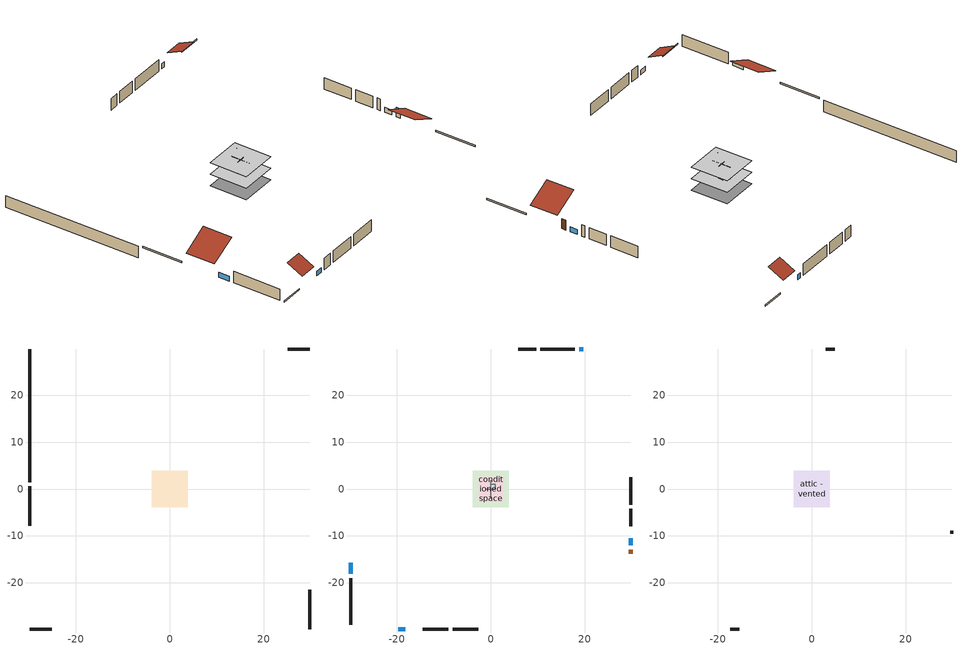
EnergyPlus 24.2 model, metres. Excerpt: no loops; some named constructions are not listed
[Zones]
basement - unconditioned
 floor foundation (Slab2 construction): -3.84,-3.84 -3.84,3.84 3.84,3.84 3.84,-3.84 z-2.13
 wall outside (RimJoist1 construction): -29.79,0.55 -29.79,-7.83 z0.3:0.61
 wall outside (RimJoist2 construction): 29.79,29.79 25.13,29.79 z0.3:0.61
 wall outside (RimJoist3 construction): 29.79,-29.79 29.79,-21.41 z0.3:0.61
 wall outside (RimJoist4 construction): -29.79,-29.79 -25.13,-29.79 z0.3:0.61
 wall foundation (FoundationWall1 construction): -29.79,29.79 -29.79,1.48 z-2.13:0.3
conditioned space
 floor to basement - unconditioned (Floor2 construction): -3.84,-3.84 -3.84,3.84 3.84,3.84 3.84,-3.84 z0.3
 wall outside (AdiabaticWallConstruction 1): 29.79,-13.82 29.79,-12.9 z0.3:2.34
 wall outside (AdiabaticWallConstruction): -29.79,-15.75 -29.79,-18.05 / 29.79,-11.97 29.79,-10.45 z0.3:1.34; 19.66,29.79 18.82,29.79 z0.3:1.4; -19.66,-29.79 -18.25,-29.79 z0.3:1.25
 wall outside (Wall3 construction): -29.79,-18.98 -29.79,-28.87 z0.3:2.74
 wall outside (Wall4 construction): 9.64,29.79 5.81,29.79 z0.3:2.74
 wall outside (Wall7 construction): 29.79,-3.32 29.79,2.48 z0.3:2.74
 wall outside (Wall8 construction): -8.11,-29.79 -2.62,-29.79 z0.3:2.74
 wall to garage (Wall5 construction): 0,-1.83 0,1.83 z0.3:2.74
 wall to garage (Wall6 construction): 0.91,0 -0.91,0 z0.3:2.74
 window (WindowConstruction): -29.79,-15.75 -29.79,-18.05 z0.3:1.34
 window (WindowConstruction 1): 19.66,29.79 18.82,29.79 z0.3:1.4
 window (WindowConstruction 2): 29.79,-11.97 29.79,-10.45 z0.3:1.34
 window (WindowConstruction 3): -19.66,-29.79 -18.25,-29.79 z0.3:1.25
 door (Door): 29.79,-13.82 29.79,-12.9 z0.3:2.34
furnace airloop ret air zone
 floor adiabatic (AdiabaticConst): 0,0 0,1 1,1 1,0 z0
 wall adiabatic (AdiabaticConst): 0,1 0,0 1,0 1,1 0,1 z0:1
 ceiling adiabatic (AdiabaticConst): 1,0 1,1 0,1 0,0 z1
garage
 floor foundation (Slab1 construction): -2.59,-2.59 -2.59,2.59 2.59,2.59 2.59,-2.59 z0
 wall outside (Wall1 construction): 17.89,29.79 10.57,29.79 z0.3:2.74
 wall outside (Wall12 construction): -14.52,-29.79 -9.04,-29.79 z0.3:2.74
 wall outside (Wall2 construction): 29.79,-7.91 29.79,-4.25 z0.3:2.74
attic - vented
 floor to garage (Floor1 construction): -2.59,-2.59 -2.59,2.59 2.59,2.59 2.59,-2.59 z2.74
 floor to conditioned space (Floor3 construction Reversed): -3.84,-3.84 -3.84,3.84 3.84,3.84 3.84,-3.84 z2.74
 wall outside (Wall10 construction): -17.32,-29.79 -15.45,-29.79 z0.3:2.74
 wall outside (Wall11 construction): 29.79,-9.52 29.79,-8.83 z0.3:2.74
 wall outside (Wall9 construction): 4.89,29.79 3.02,29.79 z0.3:2.74
 roof outside (Roof1 construction): -29.79,-14.82,2.74 -24.38,-14.82,5.45 -24.38,-8.76,5.45 -29.79,-8.76,2.74
 roof outside (Roof2 construction): 20.58,29.79,2.74 20.58,26.56,4.36 24.2,26.56,4.36 24.2,29.79,2.74
 roof outside (Roof3 construction): -20.58,-29.79,2.74 -20.58,-26.56,4.36 -24.2,-26.56,4.36 -24.2,-29.79,2.74
 roof outside (Roof4 construction): 29.79,-14.75,2.74 24.66,-14.75,5.31 24.66,-20.48,5.31 29.79,-20.48,2.74
[Material] Roughness=Rough; Thermal Absorptance=0.9
Name | Thickness {m} | Conductivity {W/m-K} | Density {kg/m3} | Specific Heat {J/kg-K} | Solar Absorptance | Visible Absorptance
ceiling loosefill ins | 0.338667 | 0.0480833 | 16.02 | 1046.75 | 0.7 | 0.7
ceiling stud and cavity 1 | 0.1397 | 0.0920385 | 65.682 | 1177.47 | 0.7 | 0.7
floor covering | 0.0127 | 0.0433444 | 54.468 | 1339.84 | 0.6 | 0.6
floor stud and cavity | 0.1397 | 0.923637 | 92.3553 | 1139.71 | 0.7 | 0.7
gypsum board | 0.0127 | 0.160291 | 801 | 837.4 | 0.6 | 0.6
osb sheathing 0.5 in. 2; osb sheathing 0.5 in. 3 | 0.0127 | 0.115458 | 512.64 | 1214.23 | 0.7 | 0.7
osb sheathing 0.75 in. | 0.01905 | 0.115458 | 512.64 | 1214.23 | 0.7 | 0.7
wall stud and cavity 2 | 0.1397 | 0.335416 | 139.0536 | 1170.24 | 0.7 | 0.7
[Construction]
Floor2 construction Reversed: floor covering, osb sheathing 0.75 in., floor stud and cavity
Floor3 construction: ceiling loosefill ins, ceiling stud and cavity 1, gypsum board
Wall5 construction Reversed: gypsum board, wall stud and cavity 2, osb sheathing 0.5 in. 2
Wall6 construction Reversed: gypsum board, wall stud and cavity 2, osb sheathing 0.5 in. 3
[EnergyManagementSystem:ProgramCallingManager]
basement_unconditioned_1_duct_leakage_imbalance_infil_program_calling_manager: BeginZoneTimestepAfterInitHeatBalance; basement_unconditioned_1_duct_leakage_imbalance_infil_program
component_loads_program_calling_manager: EndOfZoneTimestepAfterZoneReporting; component_loads_program
fridge_schedule_program_calling_manager: BeginZoneTimestepAfterInitHeatBalance; fridge_schedule_program
furnace_airloop_0_duct_program_calling_manager: EndOfSystemTimestepAfterHVACReporting; furnace_airloop_0_duct_program
furnace_supply_fan_disaggregate_program_calling_manager: EndOfSystemTimestepBeforeHVACReporting; furnace_supply_fan_disaggregate_program
infil_program_calling_manager: BeginZoneTimestepAfterInitHeatBalance; infil_program
natural_vent_program_calling_manager: BeginZoneTimestepAfterInitHeatBalance; natural_vent_program
total_airflows_program_calling_manager: EndOfZoneTimestepAfterZoneReporting; total_airflows_program
total_loads_program_calling_manager: EndOfZoneTimestepAfterZoneReporting; total_loads_program
unmet_hours_program_calling_manager: EndOfZoneTimestepBeforeZoneReporting; unmet_hours_program
water_heater_hpwh_EC_adj_ProgramManager: EndOfSystemTimestepBeforeHVACReporting; water_heater_hpwh_EC_adj
water_heater_ProgramManager: InsideHVACSystemIterationLoop; water_heater_Control; water_heater_InletAir
[EnergyManagementSystem:OutputVariable]
Name | EMS Variable | Type of Data in Variable | Update Frequency | EMS Program or Subroutine | Units
furnace supply fan disaggregate htg primary | furnace_supply_fan_primary_htg | Summed | SystemTimestep | furnace_supply_fan_disaggregate_program | J
loads_htg_tot_peakload_outvar; loads_htg_tot_annual_outvar; loads_htg_tot_timeseries_outvar | loads_htg_tot | Summed | ZoneTimestep | total_loads_program | J
loads_clg_tot_peakload_outvar; loads_clg_tot_annual_outvar; loads_clg_tot_timeseries_outvar | loads_clg_tot | Summed | ZoneTimestep | total_loads_program | J
htg_unmet_hours_annual_outvar; htg_unmet_hours_timeseries_outvar | htg_unmet_hours | Summed | ZoneTimestep | unmet_hours_program | hr
clg_unmet_hours_annual_outvar; clg_unmet_hours_timeseries_outvar | clg_unmet_hours | Summed | ZoneTimestep | unmet_hours_program | hr
loads_htg_roofs_annual_outvar; loads_htg_roofs_timeseries_outvar | loads_htg_roofs | Summed | ZoneTimestep | component_loads_program | J
loads_htg_ceilings_annual_outvar; loads_htg_ceilings_timeseries_outvar | loads_htg_ceilings | Summed | ZoneTimestep | component_loads_program | J
loads_htg_walls_annual_outvar; loads_htg_walls_timeseries_outvar | loads_htg_walls | Summed | ZoneTimestep | component_loads_program | J
loads_htg_rim_joists_annual_outvar; loads_htg_rim_joists_timeseries_outvar | loads_htg_rim_joists | Summed | ZoneTimestep | component_loads_program | J
loads_htg_foundation_walls_annual_outvar; loads_htg_foundation_walls_timeseries_outvar | loads_htg_foundation_walls | Summed | ZoneTimestep | component_loads_program | J
loads_htg_doors_annual_outvar; loads_htg_doors_timeseries_outvar | loads_htg_doors | Summed | ZoneTimestep | component_loads_program | J
loads_htg_windows_conduction_annual_outvar; loads_htg_windows_conduction_timeseries_outvar | loads_htg_windows_conduction | Summed | ZoneTimestep | component_loads_program | J
loads_htg_windows_solar_annual_outvar; loads_htg_windows_solar_timeseries_outvar | loads_htg_windows_solar | Summed | ZoneTimestep | component_loads_program | J
loads_htg_skylights_conduction_annual_outvar; loads_htg_skylights_conduction_timeseries_outvar | loads_htg_skylights_conduction | Summed | ZoneTimestep | component_loads_program | J
loads_htg_skylights_solar_annual_outvar; loads_htg_skylights_solar_timeseries_outvar | loads_htg_skylights_solar | Summed | ZoneTimestep | component_loads_program | J
loads_htg_floors_annual_outvar; loads_htg_floors_timeseries_outvar | loads_htg_floors | Summed | ZoneTimestep | component_loads_program | J
loads_htg_slabs_annual_outvar; loads_htg_slabs_timeseries_outvar | loads_htg_slabs | Summed | ZoneTimestep | component_loads_program | J
loads_htg_internal_mass_annual_outvar; loads_htg_internal_mass_timeseries_outvar | loads_htg_internal_mass | Summed | ZoneTimestep | component_loads_program | J
loads_htg_infil_annual_outvar; loads_htg_infil_timeseries_outvar | loads_htg_infil | Summed | ZoneTimestep | component_loads_program | J
loads_htg_natvent_annual_outvar; loads_htg_natvent_timeseries_outvar | loads_htg_natvent | Summed | ZoneTimestep | component_loads_program | J
loads_htg_mechvent_annual_outvar; loads_htg_mechvent_timeseries_outvar | loads_htg_mechvent | Summed | ZoneTimestep | component_loads_program | J
loads_htg_whf_annual_outvar; loads_htg_whf_timeseries_outvar | loads_htg_whf | Summed | ZoneTimestep | component_loads_program | J
loads_htg_ducts_annual_outvar; loads_htg_ducts_timeseries_outvar | loads_htg_ducts | Summed | ZoneTimestep | component_loads_program | J
loads_htg_intgains_annual_outvar; loads_htg_intgains_timeseries_outvar | loads_htg_intgains | Summed | ZoneTimestep | component_loads_program | J
loads_htg_lighting_annual_outvar; loads_htg_lighting_timeseries_outvar | loads_htg_lighting | Summed | ZoneTimestep | component_loads_program | J
loads_clg_roofs_annual_outvar; loads_clg_roofs_timeseries_outvar | loads_clg_roofs | Summed | ZoneTimestep | component_loads_program | J
loads_clg_ceilings_annual_outvar; loads_clg_ceilings_timeseries_outvar | loads_clg_ceilings | Summed | ZoneTimestep | component_loads_program | J
loads_clg_walls_annual_outvar; loads_clg_walls_timeseries_outvar | loads_clg_walls | Summed | ZoneTimestep | component_loads_program | J
loads_clg_rim_joists_annual_outvar; loads_clg_rim_joists_timeseries_outvar | loads_clg_rim_joists | Summed | ZoneTimestep | component_loads_program | J
loads_clg_foundation_walls_annual_outvar; loads_clg_foundation_walls_timeseries_outvar | loads_clg_foundation_walls | Summed | ZoneTimestep | component_loads_program | J
loads_clg_doors_annual_outvar; loads_clg_doors_timeseries_outvar | loads_clg_doors | Summed | ZoneTimestep | component_loads_program | J
loads_clg_windows_conduction_annual_outvar; loads_clg_windows_conduction_timeseries_outvar | loads_clg_windows_conduction | Summed | ZoneTimestep | component_loads_program | J
loads_clg_windows_solar_annual_outvar; loads_clg_windows_solar_timeseries_outvar | loads_clg_windows_solar | Summed | ZoneTimestep | component_loads_program | J
loads_clg_skylights_conduction_annual_outvar; loads_clg_skylights_conduction_timeseries_outvar | loads_clg_skylights_conduction | Summed | ZoneTimestep | component_loads_program | J
loads_clg_skylights_solar_annual_outvar; loads_clg_skylights_solar_timeseries_outvar | loads_clg_skylights_solar | Summed | ZoneTimestep | component_loads_program | J
loads_clg_floors_annual_outvar; loads_clg_floors_timeseries_outvar | loads_clg_floors | Summed | ZoneTimestep | component_loads_program | J
loads_clg_slabs_annual_outvar; loads_clg_slabs_timeseries_outvar | loads_clg_slabs | Summed | ZoneTimestep | component_loads_program | J
loads_clg_internal_mass_annual_outvar; loads_clg_internal_mass_timeseries_outvar | loads_clg_internal_mass | Summed | ZoneTimestep | component_loads_program | J
loads_clg_infil_annual_outvar; loads_clg_infil_timeseries_outvar | loads_clg_infil | Summed | ZoneTimestep | component_loads_program | J
loads_clg_natvent_annual_outvar; loads_clg_natvent_timeseries_outvar | loads_clg_natvent | Summed | ZoneTimestep | component_loads_program | J
loads_clg_mechvent_annual_outvar; loads_clg_mechvent_timeseries_outvar | loads_clg_mechvent | Summed | ZoneTimestep | component_loads_program | J
loads_clg_whf_annual_outvar; loads_clg_whf_timeseries_outvar | loads_clg_whf | Summed | ZoneTimestep | component_loads_program | J
loads_clg_ducts_annual_outvar; loads_clg_ducts_timeseries_outvar | loads_clg_ducts | Summed | ZoneTimestep | component_loads_program | J
loads_clg_intgains_annual_outvar; loads_clg_intgains_timeseries_outvar | loads_clg_intgains | Summed | ZoneTimestep | component_loads_program | J
loads_clg_lighting_annual_outvar; loads_clg_lighting_timeseries_outvar | loads_clg_lighting | Summed | ZoneTimestep | component_loads_program | J
total_infil_flow_rate_timeseries_outvar | total_infil_flow_rate | Averaged | ZoneTimestep | total_airflows_program | m^3/s
total_mechvent_flow_rate_timeseries_outvar | total_mechvent_flow_rate | Averaged | ZoneTimestep | total_airflows_program | m^3/s
total_natvent_flow_rate_timeseries_outvar | total_natvent_flow_rate | Averaged | ZoneTimestep | total_airflows_program | m^3/s
total_whf_flow_rate_timeseries_outvar | total_whf_flow_rate | Averaged | ZoneTimestep | total_airflows_program | m^3/s
[Schedule:Day:Interval]
trans schedule winter=0.85 summer=0.7 day; trans schedule winter=0.85 summer=0.7 day 2: No, 24:00, 0.85
trans schedule winter=0.85 summer=0.7 day 1: No, 24:00, 0.7
trans schedule winter=0.85 summer=0.7 default day; mech vent bath fan 0 schedule default day; mech vent range fan 0 schedule default day; general water use schedule default day; freezer schedule default day; cooling season schedule day; cooling season schedule day 2; cooling season schedule default day; exterior lighting schedule default day; natural vent schedule default day: No, 24:00, 0
mech vent bath fan 0 schedule day: No, 21:00, 0, 22:00, 1, 24:00, 0
mech vent range fan 0 schedule day: No, 13:00, 0, 14:00, 1, 24:00, 0
general water use schedule day: No, 01:00, 0.315068, 03:00, 0.287671, 04:00, 0.342466, 05:00, 0.369863, 06:00, 0.520548, 07:00, 0.60274, 08:00, 0.534247, 10:00, 0.506849, 11:00, 0.465753, 14:00, 0.479452, 15:00, 0.534247, 16:00, 0.589041, 17:00, 0.69863, 18:00, 0.876712, 19:00, 0.890411, 20:00, 0.986301, 21:00, 1, 22:00, 0.863014, 23:00, 0.616438, 24:00, 0.465753
freezer schedule day; freezer schedule day 6: No, 01:00, 0.610949, 02:00, 0.595675, 03:00, 0.580401, 04:00, 0.565128, 06:00, 0.549854, 07:00, 0.580401, 08:00, 0.610949, 10:00, 0.626223, 12:00, 0.610949, 15:00, 0.641496, 16:00, 0.626223, 17:00, 0.672044, 18:00, 0.733139, 19:00, 0.763686, 20:00, 0.733139, 21:00, 0.717865, 22:00, 0.702591, 23:00, 0.672044, 24:00, 0.626223
freezer schedule day 1: No, 01:00, 0.609489, 02:00, 0.594252, 03:00, 0.579015, 04:00, 0.563777, 06:00, 0.54854, 07:00, 0.579015, 08:00, 0.609489, 10:00, 0.624726, 12:00, 0.609489, 15:00, 0.639964, 16:00, 0.624726, 17:00, 0.670438, 18:00, 0.731387, 19:00, 0.761861, 20:00, 0.731387, 21:00, 0.71615, 22:00, 0.700912, 23:00, 0.670438, 24:00, 0.624726
freezer schedule day 2: No, 01:00, 0.791241, 02:00, 0.77146, 03:00, 0.751679, 04:00, 0.731898, 06:00, 0.712117, 07:00, 0.751679, 08:00, 0.791241, 10:00, 0.811022, 12:00, 0.791241, 15:00, 0.830803, 16:00, 0.811022, 17:00, 0.870365, 18:00, 0.949489, 19:00, 0.989051, 20:00, 0.949489, 21:00, 0.929708, 22:00, 0.909927, 23:00, 0.870365, 24:00, 0.811022
freezer schedule day 3: No, 01:00, 0.8, 02:00, 0.78, 03:00, 0.76, 04:00, 0.74, 06:00, 0.72, 07:00, 0.76, 08:00, 0.8, 10:00, 0.82, 12:00, 0.8, 15:00, 0.84, 16:00, 0.82, 17:00, 0.88, 18:00, 0.96, 19:00, 1, 20:00, 0.96, 21:00, 0.94, 22:00, 0.92, 23:00, 0.88, 24:00, 0.82
freezer schedule day 4: No, 01:00, 0.679562, 02:00, 0.662573, 03:00, 0.645584, 04:00, 0.628595, 06:00, 0.611606, 07:00, 0.645584, 08:00, 0.679562, 10:00, 0.696551, 12:00, 0.679562, 15:00, 0.71354, 16:00, 0.696551, 17:00, 0.747518, 18:00, 0.815474, 19:00, 0.849453, 20:00, 0.815474, 21:00, 0.798485, 22:00, 0.781496, 23:00, 0.747518, 24:00, 0.696551
freezer schedule day 5: No, 01:00, 0.675182, 02:00, 0.658303, 03:00, 0.641423, 04:00, 0.624544, 06:00, 0.607664, 07:00, 0.641423, 08:00, 0.675182, 10:00, 0.692062, 12:00, 0.675182, 15:00, 0.708942, 16:00, 0.692062, 17:00, 0.742701, 18:00, 0.810219, 19:00, 0.843978, 20:00, 0.810219, 21:00, 0.793339, 22:00, 0.77646, 23:00, 0.742701, 24:00, 0.692062
cooling season schedule day 1; natural vent schedule day: No, 24:00, 1
exterior lighting schedule day: No, 01:00, 0.566667, 03:00, 0.524167, 05:00, 0.495833, 06:00, 0.5525, 07:00, 0.623333, 08:00, 0.580833, 09:00, 0.439167, 10:00, 0.354167, 12:00, 0.34, 13:00, 0.354167, 14:00, 0.396667, 15:00, 0.425, 16:00, 0.495833, 17:00, 0.623333, 18:00, 0.793333, 19:00, 0.906667, 20:00, 0.963333, 21:00, 0.991667, 22:00, 0.920833, 23:00, 0.793333, 24:00, 0.665833
exterior lighting schedule day 1: No, 01:00, 0.528571, 03:00, 0.488929, 05:00, 0.4625, 06:00, 0.515357, 07:00, 0.581429, 08:00, 0.541786, 09:00, 0.409643, 10:00, 0.330357, 12:00, 0.317143, 13:00, 0.330357, 14:00, 0.37, 15:00, 0.396429, 16:00, 0.4625, 17:00, 0.581429, 18:00, 0.74, 19:00, 0.845714, 20:00, 0.898571, 21:00, 0.925, 22:00, 0.858929, 23:00, 0.74, 24:00, 0.621071
exterior lighting schedule day 10: No, 01:00, 0.552381, 03:00, 0.510952, 05:00, 0.483333, 06:00, 0.538571, 07:00, 0.607619, 08:00, 0.56619, 09:00, 0.428095, 10:00, 0.345238, 12:00, 0.331429, 13:00, 0.345238, 14:00, 0.386667, 15:00, 0.414286, 16:00, 0.483333, 17:00, 0.607619, 18:00, 0.773333, 19:00, 0.88381, 20:00, 0.939048, 21:00, 0.966667, 22:00, 0.897619, 23:00, 0.773333, 24:00, 0.649048
exterior lighting schedule day 11: No, 01:00, 0.571429, 03:00, 0.528571, 05:00, 0.5, 06:00, 0.557143, 07:00, 0.628571, 08:00, 0.585714, 09:00, 0.442857, 10:00, 0.357143, 12:00, 0.342857, 13:00, 0.357143, 14:00, 0.4, 15:00, 0.428571, 16:00, 0.5, 17:00, 0.628571, 18:00, 0.8, 19:00, 0.914286, 20:00, 0.971429, 21:00, 1, 22:00, 0.928571, 23:00, 0.8, 24:00, 0.671429
exterior lighting schedule day 2: No, 01:00, 0.485714, 03:00, 0.449286, 05:00, 0.425, 06:00, 0.473571, 07:00, 0.534286, 08:00, 0.497857, 09:00, 0.376429, 10:00, 0.303571, 12:00, 0.291429, 13:00, 0.303571, 14:00, 0.34, 15:00, 0.364286, 16:00, 0.425, 17:00, 0.534286, 18:00, 0.68, 19:00, 0.777143, 20:00, 0.825714, 21:00, 0.85, 22:00, 0.789286, 23:00, 0.68, 24:00, 0.570714
exterior lighting schedule day 3: No, 01:00, 0.442857, 03:00, 0.409643, 05:00, 0.3875, 06:00, 0.431786, 07:00, 0.487143, 08:00, 0.453929, 09:00, 0.343214, 10:00, 0.276786, 12:00, 0.265714, 13:00, 0.276786, 14:00, 0.31, 15:00, 0.332143, 16:00, 0.3875, 17:00, 0.487143, 18:00, 0.62, 19:00, 0.708571, 20:00, 0.752857, 21:00, 0.775, 22:00, 0.719643, 23:00, 0.62, 24:00, 0.520357
exterior lighting schedule day 4: No, 01:00, 0.4, 03:00, 0.37, 05:00, 0.35, 06:00, 0.39, 07:00, 0.44, 08:00, 0.41, 09:00, 0.31, 10:00, 0.25, 12:00, 0.24, 13:00, 0.25, 14:00, 0.28, 15:00, 0.3, 16:00, 0.35, 17:00, 0.44, 18:00, 0.56, 19:00, 0.64, 20:00, 0.68, 21:00, 0.7, 22:00, 0.65, 23:00, 0.56, 24:00, 0.47
exterior lighting schedule day 5: No, 01:00, 0.380952, 03:00, 0.352381, 05:00, 0.333333, 06:00, 0.371429, 07:00, 0.419048, 08:00, 0.390476, 09:00, 0.295238, 10:00, 0.238095, 12:00, 0.228571, 13:00, 0.238095, 14:00, 0.266667, 15:00, 0.285714, 16:00, 0.333333, 17:00, 0.419048, 18:00, 0.533333, 19:00, 0.609524, 20:00, 0.647619, 21:00, 0.666667, 22:00, 0.619048, 23:00, 0.533333, 24:00, 0.447619
exterior lighting schedule day 6: No, 01:00, 0.390476, 03:00, 0.36119, 05:00, 0.341667, 06:00, 0.380714, 07:00, 0.429524, 08:00, 0.400238, 09:00, 0.302619, 10:00, 0.244048, 12:00, 0.234286, 13:00, 0.244048, 14:00, 0.273333, 15:00, 0.292857, 16:00, 0.341667, 17:00, 0.429524, 18:00, 0.546667, 19:00, 0.624762, 20:00, 0.66381, 21:00, 0.683333, 22:00, 0.634524, 23:00, 0.546667, 24:00, 0.45881
exterior lighting schedule day 7: No, 01:00, 0.419048, 03:00, 0.387619, 05:00, 0.366667, 06:00, 0.408571, 07:00, 0.460952, 08:00, 0.429524, 09:00, 0.324762, 10:00, 0.261905, 12:00, 0.251429, 13:00, 0.261905, 14:00, 0.293333, 15:00, 0.314286, 16:00, 0.366667, 17:00, 0.460952, 18:00, 0.586667, 19:00, 0.670476, 20:00, 0.712381, 21:00, 0.733333, 22:00, 0.680952, 23:00, 0.586667, 24:00, 0.492381
exterior lighting schedule day 8: No, 01:00, 0.466667, 03:00, 0.431667, 05:00, 0.408333, 06:00, 0.455, 07:00, 0.513333, 08:00, 0.478333, 09:00, 0.361667, 10:00, 0.291667, 12:00, 0.28, 13:00, 0.291667, 14:00, 0.326667, 15:00, 0.35, 16:00, 0.408333, 17:00, 0.513333, 18:00, 0.653333, 19:00, 0.746667, 20:00, 0.793333, 21:00, 0.816667, 22:00, 0.758333, 23:00, 0.653333, 24:00, 0.548333
exterior lighting schedule day 9: No, 01:00, 0.509524, 03:00, 0.47131, 05:00, 0.445833, 06:00, 0.496786, 07:00, 0.560476, 08:00, 0.522262, 09:00, 0.394881, 10:00, 0.318452, 12:00, 0.305714, 13:00, 0.318452, 14:00, 0.356667, 15:00, 0.382143, 16:00, 0.445833, 17:00, 0.560476, 18:00, 0.713333, 19:00, 0.815238, 20:00, 0.86619, 21:00, 0.891667, 22:00, 0.827976, 23:00, 0.713333, 24:00, 0.59869
[Schedule:Week:Daily]
cooling season schedule Week Rule - Jan1-May26: cooling season schedule day, cooling season schedule day, cooling season schedule day, cooling season schedule day, cooling season schedule day, cooling season schedule day, cooling season schedule day, cooling season schedule default day, cooling season schedule default day, cooling season schedule default day, cooling season schedule default day, cooling season schedule default day
cooling season schedule Week Rule - May27-Jun2: cooling season schedule day, cooling season schedule day, cooling season schedule day, cooling season schedule day, cooling season schedule day, cooling season schedule day 1, cooling season schedule day 1, cooling season schedule default day, cooling season schedule default day, cooling season schedule default day, cooling season schedule default day, cooling season schedule default day
cooling season schedule Week Rule - Jun3-Sep29: cooling season schedule day 1, cooling season schedule day 1, cooling season schedule day 1, cooling season schedule day 1, cooling season schedule day 1, cooling season schedule day 1, cooling season schedule day 1, cooling season schedule default day, cooling season schedule default day, cooling season schedule default day, cooling season schedule default day, cooling season schedule default day
cooling season schedule Week Rule - Sep30-Oct6: cooling season schedule day 1, cooling season schedule day 2, cooling season schedule day 2, cooling season schedule day 2, cooling season schedule day 2, cooling season schedule day 2, cooling season schedule day 2, cooling season schedule default day, cooling season schedule default day, cooling season schedule default day, cooling season schedule default day, cooling season schedule default day
cooling season schedule Week Rule - Oct7-Dec31: cooling season schedule day 2, cooling season schedule day 2, cooling season schedule day 2, cooling season schedule day 2, cooling season schedule day 2, cooling season schedule day 2, cooling season schedule day 2, cooling season schedule default day, cooling season schedule default day, cooling season schedule default day, cooling season schedule default day, cooling season schedule default day
exterior lighting schedule Week Rule - Nov4-Nov24: exterior lighting schedule day 10, exterior lighting schedule day 10, exterior lighting schedule day 10, exterior lighting schedule day 10, exterior lighting schedule day 10, exterior lighting schedule day 10, exterior lighting schedule day 10, exterior lighting schedule default day, exterior lighting schedule default day, exterior lighting schedule default day, exterior lighting schedule default day, exterior lighting schedule default day
exterior lighting schedule Week Rule - Nov25-Dec1: exterior lighting schedule day 10, exterior lighting schedule day 10, exterior lighting schedule day 10, exterior lighting schedule day 10, exterior lighting schedule day 10, exterior lighting schedule day 10, exterior lighting schedule day 11, exterior lighting schedule default day, exterior lighting schedule default day, exterior lighting schedule default day, exterior lighting schedule default day, exterior lighting schedule default day
exterior lighting schedule Week Rule - Dec2-Dec31: exterior lighting schedule day 11, exterior lighting schedule day 11, exterior lighting schedule day 11, exterior lighting schedule day 11, exterior lighting schedule day 11, exterior lighting schedule day 11, exterior lighting schedule day 11, exterior lighting schedule default day, exterior lighting schedule default day, exterior lighting schedule default day, exterior lighting schedule default day, exterior lighting schedule default day
natural vent schedule Week Rule - Jan1-Jan6: natural vent schedule day, natural vent schedule day, natural vent schedule default day, natural vent schedule day, natural vent schedule default day, natural vent schedule day, natural vent schedule default day, natural vent schedule default day, natural vent schedule default day, natural vent schedule default day, natural vent schedule default day, natural vent schedule default day
natural vent schedule Week Rule - Jan7-Dec31: natural vent schedule default day, natural vent schedule day, natural vent schedule default day, natural vent schedule day, natural vent schedule default day, natural vent schedule day, natural vent schedule default day, natural vent schedule default day, natural vent schedule default day, natural vent schedule default day, natural vent schedule default day, natural vent schedule default day
[Schedule:Year]
cooling season schedule: cooling season schedule Week Rule - Jan1-May26, 1, 1, 5, 26, cooling season schedule Week Rule - May27-Jun2, 5, 27, 6, 2, cooling season schedule Week Rule - Jun3-Sep29, 6, 3, 9, 29, cooling season schedule Week Rule - Sep30-Oct6, 9, 30, 10, 6, cooling season schedule Week Rule - Oct7-Dec31, 10, 7, 12, 31
natural vent schedule: natural vent schedule Week Rule - Jan1-Jan6, 1, 1, 1, 6, natural vent schedule Week Rule - Jan7-Dec31, 1, 7, 12, 31
[Schedule:File]
hot_water_dishwasher: File=in.schedules.csv; Column Number=7; Rows to Skip at Top=1; Number of Hours of Data=8760; Column Separator=Comma; Interpolate to Timestep=Yes; Minutes per Item=15; Adjust Schedule for Daylight Savings=Yes
